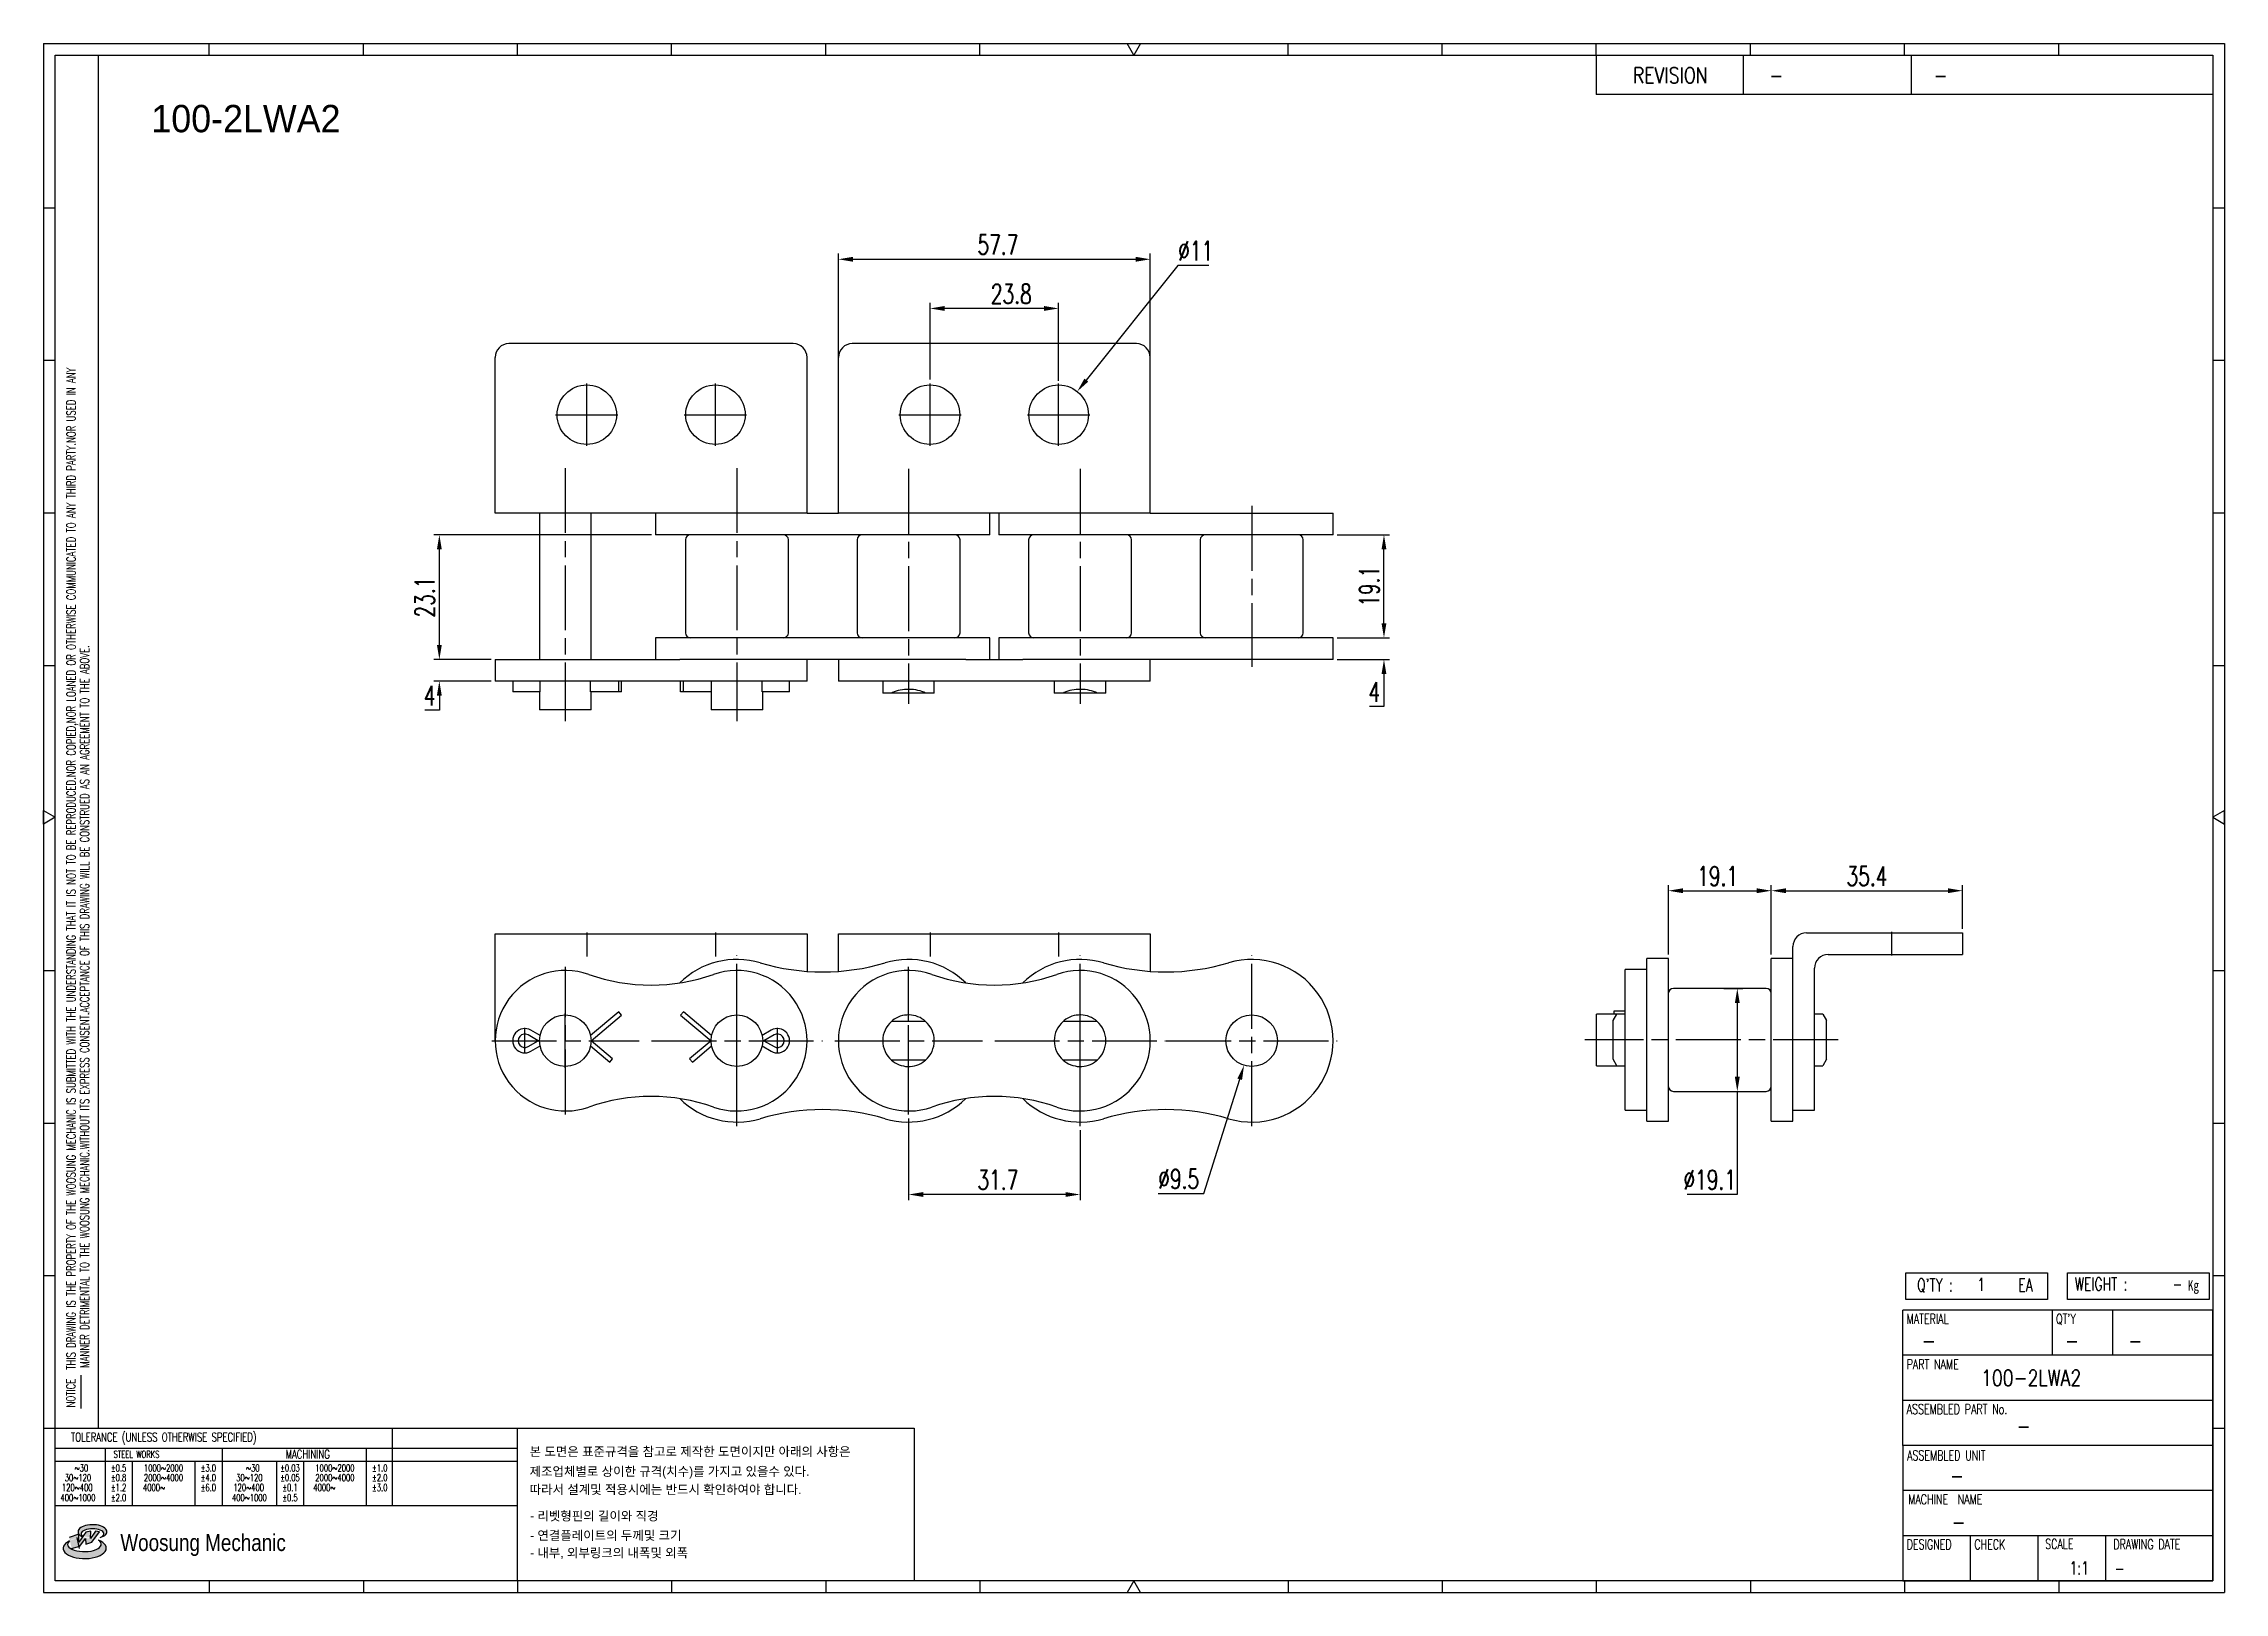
# Model space of a CAD drawing. Header units: millimetres. Extents: x 1614 to 2017, y 59 to 345.
import ezdxf
from ezdxf.enums import TextEntityAlignment as Align

# ---------------------------------------------------------------- set-up
doc = ezdxf.new("R2010")
doc.units = ezdxf.units.MM
doc.linetypes.add('AM_ISO08W050', pattern=[18, 12, -1.5, 3, -1.5])
doc.layers.get('Defpoints').update_dxf_attribs({"color": 80})
doc.layers.add('CL1', color=140, linetype='AM_ISO08W050', lineweight=25)
for name, color, linetype in [('S-DIM', 7, 'Continuous'), ('TITLE', 7, 'Continuous'), ('도면레이아웃', 7, 'Continuous')]:
    doc.layers.add(name, color=color, linetype=linetype)
doc.styles.add('HAN', font='ROMANS.shx', dxfattribs={"width": 0.7, "bigfont": 'whgtxt.shx'})
doc.styles.add('HKD_ST2', font='romans.shx', dxfattribs={"width": 0.7, "height": 4, "bigfont": '@extfont2.shx'})
doc.styles.add('HSG', font='SIMPLEX.shx', dxfattribs={"width": 0.7, "bigfont": 'HSG.shx'})
doc.styles.add('MtXpl_', font='Gulim.ttf')
doc.styles.add('SLDTEXTSTYLE4', font='arial.ttf', dxfattribs={"width": 0.8})
doc.dimstyles.new('AP1.5', dxfattribs={"dimscale": 1.5, "dimtxt": 2.4, "dimasz": 1.8, "dimexe": 0.7, "dimexo": 0.5, "dimgap": 0.6, "dimtad": 1, "dimtoh": 1, "dimdec": 1, "dimrnd": 0.01, "dimzin": 9, "dimdsep": 46, "dimtxsty": 'HSG', "dimcen": 0, "dimclrd": 251, "dimclre": 251, "dimclrt": 60, "dimazin": 2, "dimtp": 1, "dimtm": 1, "dimtfac": 0.5, "dimtdec": 1, "dimtofl": 0, "dimtmove": 0, "dimatfit": 3, "dimfxl": 0, "dimtvp": 1, "dimtolj": 2, "dimlwd": -1, "dimlwe": -1, "dimarcsym": 0})

# ---------------------------------------------------------------- blocks, each defined once
blk = doc.blocks.new('MAST')
at = {"layer": '도면레이아웃'}
h = blk.add_hatch(color=10, dxfattribs=at)
h.paths.add_polyline_path([(1.544, 35.177), (1.554, 34.966), (1.779, 35.034), (2.054, 35.422), (1.908, 35.446), (1.728, 35.167), (1.741, 35.439), (1.547, 35.405), (1.292, 35.041), (1.295, 35.33), (0.943, 35.208), (1.03, 34.8), (1.336, 34.885)])
edge = h.paths.add_edge_path()
edge.add_ellipse((1.795, 35.421), major_axis=(-0.53, 0), ratio=0.487785, start_angle=122.36065, end_angle=403.39574)
edge.add_line((1.411, 35.244), (1.419, 35.261))
edge.add_ellipse((1.798, 35.344), major_axis=(-0.423, 0), ratio=0.444396, start_angle=131.58977, end_angle=386.19408, ccw=False)
edge = h.paths.add_edge_path()
edge.add_ellipse((1.512, 34.815), major_axis=(-0.793, 0), ratio=0.480113, start_angle=314.67633, end_angle=590.85213)
edge.add_ellipse((1.501, 34.958), major_axis=(-0.62, 0), ratio=0.43311, start_angle=331.7024, end_angle=574.42495, ccw=False)
at = {"color": 140}
for p, q in [((0, 90.118), (80.15, 90.118)), ((0, 90.118), (0, 33.191)), ((80.15, 90.118), (80.15, 33.191)), ((57.068, 89.693), (57.068, 88.246)), ((62.47, 89.693), (62.47, 88.246)), ((68.635, 89.693), (68.635, 88.246)), ((79.725, 88.246), (57.068, 88.246)), ((68.449, 43.961), (68.449, 44.936)), ((68.449, 44.936), (73.654, 44.936)), ((73.654, 44.936), (73.654, 43.961)), ((74.39, 43.961), (74.39, 44.936)), ((74.39, 44.936), (79.595, 44.936)), ((79.595, 44.936), (79.595, 43.961)), ((68.336, 38.59), (68.336, 43.563)), ((79.725, 43.563), (68.336, 43.563)), ((73.654, 43.961), (68.449, 43.961)), ((73.827, 43.563), (73.827, 41.905)), ((79.595, 43.961), (74.39, 43.961)), ((76.037, 43.563), (76.037, 41.905)), ((79.725, 38.59), (79.725, 43.563)), ((79.725, 41.905), (68.336, 41.905)), ((79.725, 40.248), (68.336, 40.248)), ((68.336, 38.59), (68.336, 33.616)), ((79.725, 38.59), (68.336, 38.59)), ((79.725, 33.616), (79.725, 38.59)), ((79.725, 36.932), (68.336, 36.932)), ((79.725, 35.274), (68.336, 35.274)), ((70.822, 33.616), (70.822, 35.274)), ((73.309, 33.616), (73.309, 35.274)), ((75.796, 33.616), (75.796, 35.274)), ((0, 33.191), (80.15, 33.191)), ((68.336, 33.616), (79.725, 33.616))]:
    blk.add_line(p, q, dxfattribs=at)
for p, q in [((6.089, 89.693), (6.089, 90.118)), ((11.753, 89.693), (11.753, 90.118)), ((17.418, 89.693), (17.418, 90.118)), ((23.082, 89.693), (23.082, 90.118)), ((28.746, 89.693), (28.746, 90.118)), ((34.411, 89.693), (34.411, 90.118)), ((45.739, 89.693), (45.739, 90.118)), ((51.404, 89.693), (51.404, 90.118)), ((57.068, 89.693), (57.068, 90.118)), ((62.732, 89.693), (62.732, 90.118)), ((68.397, 89.693), (68.397, 90.118)), ((74.061, 89.693), (74.061, 90.118)), ((0, 84.085), (0.425, 84.085)), ((79.725, 84.085), (80.15, 84.085)), ((0, 78.478), (0.425, 78.478)), ((79.725, 78.478), (80.15, 78.478)), ((0, 72.87), (0.425, 72.87)), ((79.725, 72.87), (80.15, 72.87)), ((0, 67.262), (0.425, 67.262)), ((79.725, 67.262), (80.15, 67.262)), ((0, 56.047), (0.425, 56.047)), ((79.725, 56.047), (80.15, 56.047)), ((0, 50.439), (0.425, 50.439)), ((79.725, 50.439), (80.15, 50.439)), ((0, 44.832), (0.425, 44.832)), ((79.725, 44.832), (80.15, 44.832)), ((1.377, 39.947), (1.377, 41.174)), ((0, 39.224), (0.425, 39.224)), ((79.725, 39.224), (80.15, 39.224)), ((6.089, 33.616), (6.089, 33.191)), ((11.753, 33.616), (11.753, 33.191)), ((17.418, 33.616), (17.418, 33.191)), ((23.082, 33.616), (23.082, 33.191)), ((28.746, 33.616), (28.746, 33.191)), ((34.411, 33.616), (34.411, 33.191)), ((45.739, 33.616), (45.739, 33.191)), ((51.404, 33.616), (51.404, 33.191)), ((57.068, 33.616), (57.068, 33.191)), ((62.732, 33.616), (62.732, 33.191)), ((68.397, 33.616), (68.397, 33.191)), ((74.061, 33.616), (74.061, 33.191))]:
    blk.add_line(p, q)
at = {"color": 2}
for p, q in [((2.017, 39.224), (2.017, 89.693)), ((0.425, 39.224), (17.418, 39.224)), ((0.425, 38.487), (17.418, 38.487)), ((2.257, 38.487), (2.257, 36.382)), ((6.557, 38.5), (6.557, 36.382)), ((11.857, 38.487), (11.857, 36.382)), ((12.816, 39.224), (12.816, 36.382)), ((17.418, 33.616), (17.418, 39.224)), ((0.425, 38.012), (17.418, 38.012)), ((3.257, 38.012), (3.257, 36.382)), ((5.557, 38.012), (5.557, 36.382)), ((8.557, 38.012), (8.557, 36.382)), ((9.557, 38.026), (9.557, 36.382)), ((0.425, 36.382), (17.418, 36.382))]:
    blk.add_line(p, q, dxfattribs=at)
for points in [[(40.075, 89.693), (39.83, 90.118), (40.32, 90.118)], [(0.425, 61.679), (0, 61.433), (0, 61.924)], [(79.725, 61.679), (80.15, 61.433), (80.15, 61.924)], [(40.075, 33.616), (39.83, 33.191), (40.32, 33.191)]]:
    blk.add_lwpolyline(points, close=True)
at = {"color": 140}
blk.add_lwpolyline([(0.425, 89.693), (79.725, 89.693), (79.725, 33.616), (0.425, 33.616)], close=True, dxfattribs=at)
at = {"layer": '도면레이아웃'}
for p, q in [((1.295, 35.33), (0.943, 35.208)), ((1.547, 35.405), (1.292, 35.041)), ((1.292, 35.041), (1.295, 35.33)), ((1.741, 35.439), (1.547, 35.405)), ((1.908, 35.446), (1.728, 35.167)), ((1.728, 35.167), (1.741, 35.439)), ((1.779, 35.034), (2.054, 35.422)), ((2.054, 35.422), (1.908, 35.446)), ((1.03, 34.8), (1.336, 34.885)), ((1.224, 35.208), (1.311, 34.8)), ((1.224, 35.208), (1.224, 35.208)), ((1.336, 34.885), (1.544, 35.177)), ((1.419, 35.261), (1.411, 35.244)), ((1.544, 35.177), (1.554, 34.966)), ((1.554, 34.966), (1.779, 35.034))]:
    blk.add_line(p, q, dxfattribs=at)
for centre, major_axis, ratio, start_param, end_param in [((1.795, 35.421), (-0.53, 0), 0.487785, 2.135596, 7.040584), ((1.798, 35.344), (-0.423, 0), 0.444396, 2.296675, 6.740358), ((1.512, 34.815), (-0.793, 0), 0.480113, 5.492138, 10.312315), ((1.501, 34.958), (-0.62, 0), 0.43311, 5.789299, 10.025607)]:
    blk.add_ellipse(centre, major_axis=major_axis, ratio=ratio, start_param=start_param, end_param=end_param, dxfattribs=at)
for s, height, style, width, p in [('REVISION', 0.5806, 'HAN', 0.8, (58.415, 88.664)), ('-', 0.581, 'HAN', 0.8, (63.426, 88.664)), ('-', 0.581, 'HAN', 0.8, (69.468, 88.664)), ("Q'TY : ", 0.4746, 'HKD_ST2', 0.7, (68.857, 44.253)), ('1', 0.475, 'HKD_ST2', 0.7, (71.071, 44.275)), ('EA', 0.4746, 'HKD_ST2', 0.7, (72.578, 44.253)), ('WEIGHT : ', 0.4746, 'HKD_ST2', 0.7, (74.65, 44.286)), ('-', 0.581, 'HAN', 0.8, (69.029, 42.157)), ('-', 0.581, 'HAN', 0.8, (74.289, 42.157)), ('-', 0.581, 'HAN', 0.8, (76.623, 42.157)), ('-', 0.581, 'HAN', 0.8, (72.515, 39.013)), ('-', 0.581, 'HAN', 0.8, (70.067, 37.189)), ('-', 0.581, 'HAN', 0.8, (70.126, 35.48)), ('1:1', 0.4746, 'HKD_ST2', 0.7, (74.458, 33.848)), ('-', 0.475, 'HKD_ST2', 0.7, (76.112, 33.837))]:
    blk.add_text(s, height=height, dxfattribs=dict(style=style, width=width)).set_placement(p)
at = {"color": 6, "style": 'HKD_ST2', "width": 0.7}
for s, p in [(' THIS DRAWING IS THE PROPERTY OF THE WOOSUNG MECHANIC IS SUBMITTED WITH THE UNDERSTANDING THAT IT IS NOT TO BE REPRODUCED.NOR COPIED,NOR LOANED OR OTHERWISE COMMUNICATED TO ANY THIRD PARTY.NOR USED IN ANY', (1.173, 41.217)), ('MANNER DETRIMENTAL TO THE WOOSUNG MECHANIC.WITHOUT ITS EXPRESS CONSENT.ACCEPTANCE OF THIS DRAWING WILL BE CONSTRUED AS AN AGREEMENT TO THE ABOVE.', (1.672, 41.447))]:
    blk.add_text(s, height=0.326266, rotation=90, dxfattribs=at).set_placement(p)
at = {"style": 'HKD_ST2', "width": 0.7}
blk.add_text('-', height=0.475, dxfattribs=at).set_placement((78.613, 44.286), align=Align.RIGHT)
at = {"color": 254, "style": 'HKD_ST2', "width": 0.7}
for s, height, p in [('MATERIAL', 0.3651, (68.474, 43.425)), ("QT'Y", 0.3651, (73.965, 43.425)), ('PART NAME', 0.3651, (68.474, 41.756)), ('ASSEMBLED PART No.', 0.36511, (68.474, 40.109)), ('ASSEMBLED UNIT', 0.36511, (68.49, 38.408)), ('MACHINE  NAME', 0.36511, (68.532, 36.794)), ('DESIGNED', 0.3651, (68.474, 35.136)), ('CHECK', 0.3651, (70.961, 35.136)), ('SCALE', 0.3651, (73.566, 35.153)), ('DRAWING DATE', 0.36511, (76.071, 35.141))]:
    blk.add_text(s, height=height, dxfattribs=at).set_placement(p, align=Align.TOP_LEFT)
at = {"style": 'HKD_ST2', "width": 0.7}
blk.add_text('NOTICE', height=0.3263, rotation=90, dxfattribs=at).set_placement((1.163, 39.988))
blk.add_text('TOLERANCE (UNLESS OTHERWISE SPECIFIED)', height=0.32627, dxfattribs=at).set_placement((4.417, 38.896), align=Align.MIDDLE_CENTER)
at = {"color": 4, "style": 'HKD_ST2', "width": 0.7}
for s, height, p in [('%%12630', 0.261, (1.389, 37.762)), ('1000%%1262000', 0.26101, (4.407, 37.762)), ('%%12630', 0.261, (7.689, 37.762)), ('1000%%1262000', 0.26101, (10.707, 37.762)), ('120%%126400', 0.26101, (1.237, 37.045)), ('30%%126120', 0.261, (1.263, 37.411)), ('4000%%126', 0.261, (4.061, 37.045)), ('2000%%1264000', 0.26101, (4.407, 37.411)), ('120%%126400', 0.26101, (7.537, 37.045)), ('30%%126120', 0.261, (7.563, 37.411)), ('4000%%126', 0.261, (10.321, 37.045)), ('2000%%1264000', 0.26101, (10.707, 37.411)), ('400%%1261000', 0.26101, (1.263, 36.67)), ('400%%1261000', 0.26101, (7.563, 36.67))]:
    blk.add_text(s, height=height, dxfattribs=at).set_placement(p, align=Align.MIDDLE_CENTER)
for s, height, p in [('%%P0.5', 0.261, (2.757, 37.762)), ('STEEL WORKS', 0.26101, (3.416, 38.268)), ('%%P3.0', 0.261, (6.057, 37.762)), ('%%P0.03', 0.261, (9.057, 37.762)), ('MACHINING', 0.3263, (9.707, 38.27)), ('%%P1.0', 0.261, (12.357, 37.762)), ('%%P0.8', 0.261, (2.757, 37.411)), ('%%P1.2', 0.261, (2.757, 37.045)), ('%%P4.0', 0.261, (6.057, 37.411)), ('%%P6.0', 0.261, (6.057, 37.045)), ('%%P0.05', 0.261, (9.057, 37.411)), ('%%P0.1', 0.261, (9.057, 37.045)), ('%%P2.0', 0.261, (12.357, 37.411)), ('%%P3.0', 0.261, (12.357, 37.045)), ('%%P2.0', 0.261, (2.757, 36.67)), ('%%P0.5', 0.261, (9.057, 36.67))]:
    blk.add_text(s, height=height, dxfattribs=at).set_placement(p, align=Align.MIDDLE)
at = {"color": 1, "style": 'SLDTEXTSTYLE4', "width": 0.8}
blk.add_text('Woosung Mechanic', height=0.61957, dxfattribs=at).set_placement((2.822, 34.711))
at = {"layer": 'TITLE', "width": 0.8}
blk.add_text('Kg', height=0.3789, dxfattribs=at).set_placement((78.807, 44.286))
blk = doc.blocks.new('*D2')
at = {"layer": 'Defpoints', "color": 0, "transparency": 16777216}
for p in [(1852.36, 235.38), (1861.78, 235.38), (1852.36, 231.38)]:
    blk.add_point(p, dxfattribs=at)
at = {"layer": 'S-DIM', "color": 251, "linetype": 'ByBlock', "transparency": 16777216}
for p, q in [((1861.78, 238.08), (1861.78, 240.78)), ((1853.11, 235.38), (1862.83, 235.38)), ((1853.11, 231.38), (1862.83, 231.38)), ((1861.78, 228.68), (1861.78, 222.66)), ((1861.78, 222.66), (1859.08, 222.66))]:
    blk.add_line(p, q, dxfattribs=at)
at = {"layer": 'S-DIM', "color": 251, "transparency": 16777216}
for points in [[(1861.33, 238.08), (1862.23, 238.08), (1861.78, 235.38)], [(1861.33, 228.68), (1862.23, 228.68), (1861.78, 231.38)]]:
    blk.add_solid(points, dxfattribs=at)
at = {"layer": 'S-DIM', "color": 60, "transparency": 16777216, "insert": (1859.98, 225.36), "char_height": 3.6, "attachment_point": 5, "style": 'HSG'}
blk.add_mtext('\\A2;4', dxfattribs=at)
blk = doc.blocks.new('*D3')
at = {"layer": 'Defpoints', "color": 0, "transparency": 16777216}
for p in [(1852.36, 254.43), (1861.78, 254.43), (1852.36, 235.38)]:
    blk.add_point(p, dxfattribs=at)
at = {"layer": 'S-DIM', "color": 251, "linetype": 'ByBlock', "transparency": 16777216}
for p, q in [((1853.11, 254.43), (1862.83, 254.43)), ((1861.78, 238.08), (1861.78, 251.73)), ((1853.11, 235.38), (1862.83, 235.38))]:
    blk.add_line(p, q, dxfattribs=at)
at = {"layer": 'S-DIM', "color": 251, "transparency": 16777216}
for points in [[(1861.33, 251.73), (1862.23, 251.73), (1861.78, 254.43)], [(1861.33, 238.08), (1862.23, 238.08), (1861.78, 235.38)]]:
    blk.add_solid(points, dxfattribs=at)
at = {"layer": 'S-DIM', "color": 60, "transparency": 16777216, "insert": (1859.08, 244.91), "char_height": 3.6, "attachment_point": 5, "rotation": 90, "style": 'HSG'}
blk.add_mtext('\\A2;19.1', dxfattribs=at)
blk = doc.blocks.new('*D4')
at = {"layer": 'Defpoints', "color": 0, "transparency": 16777216}
for p in [(1777.79, 296.32), (1777.79, 282.43), (1801.59, 282.16)]:
    blk.add_point(p, dxfattribs=at)
at = {"layer": 'S-DIM', "color": 251, "linetype": 'ByBlock', "transparency": 16777216}
for p, q in [((1777.79, 283.18), (1777.79, 297.37)), ((1798.89, 296.32), (1780.49, 296.32)), ((1801.59, 282.91), (1801.59, 297.37))]:
    blk.add_line(p, q, dxfattribs=at)
at = {"layer": 'S-DIM', "color": 251, "transparency": 16777216}
for points in [[(1780.49, 296.77), (1780.49, 295.87), (1777.79, 296.32)], [(1798.89, 296.77), (1798.89, 295.87), (1801.59, 296.32)]]:
    blk.add_solid(points, dxfattribs=at)
at = {"layer": 'S-DIM', "color": 60, "transparency": 16777216, "insert": (1792.83, 299.02), "char_height": 3.6, "attachment_point": 5, "style": 'HSG'}
blk.add_mtext('\\A2;23.8', dxfattribs=at)
blk = doc.blocks.new('*D5')
at = {"layer": 'Defpoints', "color": 0, "transparency": 16777216}
for p in [(1818.54, 305.42), (1760.84, 285.37), (1818.54, 285.37)]:
    blk.add_point(p, dxfattribs=at)
at = {"layer": 'S-DIM', "color": 251, "linetype": 'ByBlock', "transparency": 16777216}
for p, q in [((1760.84, 286.12), (1760.84, 306.47)), ((1763.54, 305.42), (1815.84, 305.42)), ((1818.54, 286.12), (1818.54, 306.47))]:
    blk.add_line(p, q, dxfattribs=at)
at = {"layer": 'S-DIM', "color": 251, "transparency": 16777216}
for points in [[(1763.54, 305.87), (1763.54, 304.97), (1760.84, 305.42)], [(1815.84, 305.87), (1815.84, 304.97), (1818.54, 305.42)]]:
    blk.add_solid(points, dxfattribs=at)
at = {"layer": 'S-DIM', "color": 60, "transparency": 16777216, "insert": (1790.35, 308.12), "char_height": 3.6, "attachment_point": 5, "style": 'HSG'}
blk.add_mtext('\\A2;57.7', dxfattribs=at)
blk = doc.blocks.new('*D6')
at = {"layer": 'Defpoints', "color": 0, "transparency": 16777216}
for p in [(1805.02, 280.95), (1798.16, 272.36)]:
    blk.add_point(p, dxfattribs=at)
at = {"layer": 'S-DIM', "color": 251, "linetype": 'ByBlock', "transparency": 16777216}
for p, q in [((1823.65, 304.28), (1806.71, 283.06)), ((1829.35, 304.28), (1823.65, 304.28))]:
    blk.add_line(p, q, dxfattribs=at)
at = {"layer": 'S-DIM', "color": 251, "transparency": 16777216}
blk.add_solid([(1806.35, 283.34), (1807.06, 282.78), (1805.02, 280.95)], dxfattribs=at)
at = {"layer": 'S-DIM', "color": 60, "transparency": 16777216, "insert": (1826.95, 306.98), "char_height": 3.6, "attachment_point": 5, "style": 'HSG'}
blk.add_mtext('\\A2;∅11', dxfattribs=at)
blk = doc.blocks.new('*D7')
at = {"layer": 'Defpoints', "color": 0, "transparency": 16777216}
for p in [(1687.01, 231.38), (1697.34, 231.38), (1697.34, 227.38)]:
    blk.add_point(p, dxfattribs=at)
at = {"layer": 'S-DIM', "color": 251, "linetype": 'ByBlock', "transparency": 16777216}
for p, q in [((1687.01, 234.08), (1687.01, 236.78)), ((1696.59, 231.38), (1685.96, 231.38)), ((1696.59, 227.38), (1685.96, 227.38)), ((1687.01, 221.98), (1684.31, 221.98)), ((1687.01, 224.68), (1687.01, 221.98))]:
    blk.add_line(p, q, dxfattribs=at)
at = {"layer": 'S-DIM', "color": 251, "transparency": 16777216}
for points in [[(1686.56, 234.08), (1687.46, 234.08), (1687.01, 231.38)], [(1686.56, 224.68), (1687.46, 224.68), (1687.01, 227.38)]]:
    blk.add_solid(points, dxfattribs=at)
at = {"layer": 'S-DIM', "color": 60, "transparency": 16777216, "insert": (1685.21, 224.68), "char_height": 3.6, "attachment_point": 5, "style": 'HSG'}
blk.add_mtext('\\A2;4', dxfattribs=at)
blk = doc.blocks.new('*D8')
at = {"layer": 'Defpoints', "color": 0, "transparency": 16777216}
for p in [(1687.01, 254.43), (1727.01, 254.43), (1697.34, 231.38)]:
    blk.add_point(p, dxfattribs=at)
at = {"layer": 'S-DIM', "color": 251, "linetype": 'ByBlock', "transparency": 16777216}
for p, q in [((1726.26, 254.43), (1685.96, 254.43)), ((1687.01, 234.08), (1687.01, 251.73)), ((1696.59, 231.38), (1685.96, 231.38))]:
    blk.add_line(p, q, dxfattribs=at)
at = {"layer": 'S-DIM', "color": 251, "transparency": 16777216}
for points in [[(1686.56, 251.73), (1687.46, 251.73), (1687.01, 254.43)], [(1686.56, 234.08), (1687.46, 234.08), (1687.01, 231.38)]]:
    blk.add_solid(points, dxfattribs=at)
at = {"layer": 'S-DIM', "color": 60, "transparency": 16777216, "insert": (1684.31, 242.91), "char_height": 3.6, "attachment_point": 5, "rotation": 90, "style": 'HSG'}
blk.add_mtext('\\A2;23.1', dxfattribs=at)
blk = doc.blocks.new('*D9')
at = {"layer": 'Defpoints', "color": 0, "transparency": 16777216}
for p in [(1773.84, 147.18), (1805.56, 145.03), (1773.84, 132.38)]:
    blk.add_point(p, dxfattribs=at)
at = {"layer": 'S-DIM', "color": 251, "linetype": 'ByBlock', "transparency": 16777216}
for p, q in [((1773.84, 146.43), (1773.84, 131.33)), ((1805.56, 144.28), (1805.56, 131.33)), ((1802.86, 132.38), (1776.54, 132.38))]:
    blk.add_line(p, q, dxfattribs=at)
at = {"layer": 'S-DIM', "color": 251, "transparency": 16777216}
for points in [[(1776.54, 132.83), (1776.54, 131.93), (1773.84, 132.38)], [(1802.86, 132.83), (1802.86, 131.93), (1805.56, 132.38)]]:
    blk.add_solid(points, dxfattribs=at)
at = {"layer": 'S-DIM', "color": 60, "transparency": 16777216, "insert": (1790.34, 135.08), "char_height": 3.6, "attachment_point": 5, "style": 'HSG'}
blk.add_mtext('\\A2;31.7', dxfattribs=at)
blk = doc.blocks.new('*D10')
at = {"layer": 'Defpoints', "color": 0, "transparency": 16777216}
for p in [(1838.74, 165.38), (1835.89, 156.28)]:
    blk.add_point(p, dxfattribs=at)
at = {"layer": 'S-DIM', "color": 251, "linetype": 'ByBlock', "transparency": 16777216}
for p, q in [((1828.48, 132.56), (1835.09, 153.7)), ((1820.02, 132.56), (1828.48, 132.56))]:
    blk.add_line(p, q, dxfattribs=at)
at = {"layer": 'S-DIM', "color": 251, "transparency": 16777216}
blk.add_solid([(1834.66, 153.84), (1835.52, 153.57), (1835.89, 156.28)], dxfattribs=at)
at = {"layer": 'S-DIM', "color": 60, "transparency": 16777216, "insert": (1823.8, 135.26), "char_height": 3.6, "attachment_point": 5, "style": 'HSG'}
blk.add_mtext('\\A2;∅9.5', dxfattribs=at)
blk = doc.blocks.new('*D11')
at = {"layer": 'Defpoints', "color": 0, "transparency": 16777216}
for p in [(1923.92, 170.51), (1923.92, 151.46), (1927.15, 151.46)]:
    blk.add_point(p, dxfattribs=at)
at = {"layer": 'S-DIM', "color": 251, "linetype": 'ByBlock', "transparency": 16777216}
for p, q in [((1924.67, 170.51), (1928.2, 170.51)), ((1927.15, 167.81), (1927.15, 154.16)), ((1924.67, 151.46), (1928.2, 151.46)), ((1927.15, 151.46), (1927.15, 132.41)), ((1927.15, 132.41), (1917.85, 132.41))]:
    blk.add_line(p, q, dxfattribs=at)
at = {"layer": 'S-DIM', "color": 251, "transparency": 16777216}
for points in [[(1926.7, 167.81), (1927.6, 167.81), (1927.15, 170.51)], [(1926.7, 154.16), (1927.6, 154.16), (1927.15, 151.46)]]:
    blk.add_solid(points, dxfattribs=at)
at = {"layer": 'S-DIM', "color": 60, "transparency": 16777216, "insert": (1922.05, 135.11), "char_height": 3.6, "attachment_point": 5, "style": 'HSG'}
blk.add_mtext('\\A2;%%c19.1', dxfattribs=at)
blk = doc.blocks.new('*D12')
at = {"layer": 'Defpoints', "color": 0, "transparency": 16777216}
for p in [(1933.44, 188.59), (1914.39, 176.03), (1933.44, 176.03)]:
    blk.add_point(p, dxfattribs=at)
at = {"layer": 'S-DIM', "color": 251, "linetype": 'ByBlock', "transparency": 16777216}
for p, q in [((1914.39, 176.78), (1914.39, 189.64)), ((1933.44, 176.78), (1933.44, 189.64)), ((1917.09, 188.59), (1930.74, 188.59))]:
    blk.add_line(p, q, dxfattribs=at)
at = {"layer": 'S-DIM', "color": 251, "transparency": 16777216}
for points in [[(1917.09, 189.04), (1917.09, 188.14), (1914.39, 188.59)], [(1930.74, 189.04), (1930.74, 188.14), (1933.44, 188.59)]]:
    blk.add_solid(points, dxfattribs=at)
at = {"layer": 'S-DIM', "color": 60, "transparency": 16777216, "insert": (1923.51, 191.29), "char_height": 3.6, "attachment_point": 5, "style": 'HSG'}
blk.add_mtext('\\A2;19.1', dxfattribs=at)
blk = doc.blocks.new('*D13')
at = {"layer": 'Defpoints', "color": 0, "transparency": 16777216}
for p in [(1968.82, 188.59), (1968.82, 180.78), (1933.44, 176.03)]:
    blk.add_point(p, dxfattribs=at)
at = {"layer": 'S-DIM', "color": 251, "linetype": 'ByBlock', "transparency": 16777216}
for p, q in [((1933.44, 176.78), (1933.44, 189.64)), ((1968.82, 181.53), (1968.82, 189.64)), ((1936.14, 188.59), (1966.12, 188.59))]:
    blk.add_line(p, q, dxfattribs=at)
at = {"layer": 'S-DIM', "color": 251, "transparency": 16777216}
for points in [[(1936.14, 189.04), (1936.14, 188.14), (1933.44, 188.59)], [(1966.12, 189.04), (1966.12, 188.14), (1968.82, 188.59)]]:
    blk.add_solid(points, dxfattribs=at)
at = {"layer": 'S-DIM', "color": 60, "transparency": 16777216, "insert": (1951.13, 191.29), "char_height": 3.6, "attachment_point": 5, "style": 'HSG'}
blk.add_mtext('\\A2;35.4', dxfattribs=at)

msp = doc.modelspace()

# ---------------------------------------------------------------- linework, layer by layer
for p, q in [((1697.34, 258.43), (1697.34, 287.27)), ((1752.5, 289.81), (1699.88, 289.81)), ((1755.04, 258.43), (1755.04, 287.27)), ((1760.84, 258.43), (1760.84, 287.27)), ((1816, 289.81), (1763.38, 289.81)), ((1818.54, 258.43), (1818.54, 287.27)), ((1755.04, 258.43), (1697.34, 258.43)), ((1705.54, 258.43), (1705.54, 231.38)), ((1715.08, 231.38), (1715.08, 258.43)), ((1727.01, 258.43), (1727.01, 254.43)), ((1755.04, 258.43), (1760.84, 258.43)), ((1818.54, 258.43), (1760.84, 258.43)), ((1788.86, 254.43), (1788.86, 258.43)), ((1790.51, 258.43), (1790.51, 254.43)), ((1818.54, 258.43), (1852.36, 258.43)), ((1852.36, 254.43), (1852.36, 258.43)), ((1788.86, 254.43), (1727.01, 254.43)), ((1852.36, 254.43), (1790.51, 254.43)), ((1732.54, 253.48), (1732.54, 236.33)), ((1751.59, 236.33), (1751.59, 253.48)), ((1764.29, 253.48), (1764.29, 236.33)), ((1783.34, 236.33), (1783.34, 253.48)), ((1796.04, 253.48), (1796.04, 236.33)), ((1815.09, 236.33), (1815.09, 253.48)), ((1827.79, 253.48), (1827.79, 236.33)), ((1846.84, 236.33), (1846.84, 253.48)), ((1727.01, 235.38), (1727.01, 231.38)), ((1788.86, 235.38), (1727.01, 235.38)), ((1788.86, 231.38), (1788.86, 235.38)), ((1790.51, 235.38), (1790.51, 231.38)), ((1852.36, 235.38), (1790.51, 235.38)), ((1852.36, 231.38), (1852.36, 235.38)), ((1697.34, 231.38), (1731.48, 231.38)), ((1697.34, 231.38), (1697.34, 227.38)), ((1784.39, 231.38), (1731.48, 231.38)), ((1755.04, 227.38), (1755.04, 231.38)), ((1760.84, 231.38), (1760.84, 227.38)), ((1784.39, 231.38), (1794.98, 231.38)), ((1852.36, 231.38), (1794.98, 231.38)), ((1818.54, 227.38), (1818.54, 231.38)), ((1755.04, 227.38), (1697.34, 227.38)), ((1700.58, 227.38), (1700.58, 225.38)), ((1705.64, 225.38), (1705.64, 227.38)), ((1714.98, 225.38), (1714.98, 227.38)), ((1720.22, 225.38), (1720.22, 227.38)), ((1720.74, 225.38), (1720.74, 227.38)), ((1731.64, 225.38), (1731.64, 227.38)), ((1732.16, 225.38), (1732.16, 227.38)), ((1737.39, 225.38), (1737.39, 227.38)), ((1746.73, 225.38), (1746.73, 227.38)), ((1751.8, 225.38), (1751.8, 227.38)), ((1818.54, 227.38), (1760.84, 227.38)), ((1769.04, 227.38), (1769.04, 225.16)), ((1778.58, 225.16), (1778.58, 227.38)), ((1800.79, 227.38), (1800.79, 225.16)), ((1810.33, 225.16), (1810.33, 227.38)), ((1705.64, 225.38), (1700.58, 225.38)), ((1705.54, 225.38), (1705.54, 222.06)), ((1715.08, 222.06), (1705.54, 222.06)), ((1720.74, 225.38), (1714.98, 225.38)), ((1715.08, 222.06), (1715.08, 225.38)), ((1737.39, 225.38), (1731.64, 225.38)), ((1737.29, 225.38), (1737.29, 222.06)), ((1746.83, 222.06), (1737.29, 222.06)), ((1751.8, 225.38), (1746.73, 225.38)), ((1746.83, 222.06), (1746.83, 225.38)), ((1778.58, 225.16), (1769.04, 225.16)), ((1810.33, 225.16), (1800.79, 225.16)), ((1697.34, 160.83), (1697.34, 180.63)), ((1697.34, 180.63), (1755.04, 180.63)), ((1755.04, 180.63), (1755.04, 173.67)), ((1760.84, 173.67), (1760.84, 180.63)), ((1760.84, 180.63), (1818.54, 180.63)), ((1818.54, 180.63), (1818.54, 173.67)), ((1937.44, 176.03), (1937.44, 178.24)), ((1939.98, 180.78), (1968.82, 180.78)), ((1968.82, 180.78), (1968.82, 176.78)), ((1910.39, 173.98), (1906.39, 173.98)), ((1906.39, 147.98), (1906.39, 173.98)), ((1914.39, 176.03), (1910.39, 176.03)), ((1910.39, 145.93), (1910.39, 176.03)), ((1914.39, 145.93), (1914.39, 176.03)), ((1937.44, 176.03), (1933.44, 176.03)), ((1933.44, 145.93), (1933.44, 176.03)), ((1937.44, 145.93), (1937.44, 176.03)), ((1941.44, 147.98), (1941.44, 174.24)), ((1943.98, 176.78), (1968.82, 176.78)), ((1932.49, 170.51), (1915.34, 170.51)), ((1720.22, 166.19), (1714.98, 161.8)), ((1715.08, 160.83), (1720.74, 165.57)), ((1720.74, 165.57), (1720.22, 166.19)), ((1732.16, 166.19), (1731.64, 165.57)), ((1731.64, 165.57), (1737.29, 160.83)), ((1737.39, 161.8), (1732.16, 166.19)), ((1901.07, 156.21), (1901.07, 165.75)), ((1904.86, 165.75), (1901.07, 165.75)), ((1904.17, 164.56), (1904.86, 165.75)), ((1904.39, 166.34), (1906.39, 166.34)), ((1904.39, 165.75), (1904.39, 166.34)), ((1906.39, 165.75), (1904.86, 165.75)), ((1942.98, 165.75), (1941.44, 165.75)), ((1942.98, 165.75), (1943.67, 164.56)), ((1705.32, 160.83), (1703.45, 161.91)), ((1705.64, 161.8), (1703.95, 162.78)), ((1748.43, 162.78), (1746.73, 161.8)), ((1748.93, 161.91), (1747.06, 160.83)), ((1776.97, 164.41), (1770.66, 164.41)), ((1808.72, 164.41), (1802.41, 164.41)), ((1904.17, 157.4), (1904.17, 164.56)), ((1943.67, 157.4), (1943.67, 164.56)), ((1703.45, 159.75), (1705.32, 160.83)), ((1703.95, 158.88), (1705.64, 159.86)), ((1714.98, 159.86), (1718.55, 156.87)), ((1719.07, 157.49), (1715.08, 160.83)), ((1718.55, 156.87), (1719.07, 157.49)), ((1737.29, 160.83), (1733.31, 157.49)), ((1733.31, 157.49), (1733.83, 156.87)), ((1733.83, 156.87), (1737.39, 159.86)), ((1746.73, 159.86), (1748.43, 158.88)), ((1747.06, 160.83), (1748.93, 159.75)), ((1904.86, 156.21), (1904.17, 157.4)), ((1943.67, 157.4), (1942.98, 156.21)), ((1776.97, 157.25), (1770.66, 157.25)), ((1808.72, 157.25), (1802.41, 157.25)), ((1901.07, 156.21), (1904.86, 156.21)), ((1904.86, 156.21), (1906.39, 156.21)), ((1941.44, 156.21), (1942.98, 156.21)), ((1915.34, 151.46), (1932.49, 151.46)), ((1906.39, 147.98), (1910.39, 147.98)), ((1910.39, 145.93), (1914.39, 145.93)), ((1933.44, 145.93), (1937.44, 145.93)), ((1937.44, 147.98), (1941.44, 147.98))]:
    msp.add_line(p, q)
for points in [[(1776.97, 225.16), (1776.65, 225.31), (1776.3, 225.44), (1775.94, 225.56), (1775.56, 225.65), (1775.16, 225.73), (1774.76, 225.79), (1774.35, 225.83), (1773.93, 225.84), (1773.52, 225.84), (1773.1, 225.81), (1772.69, 225.77), (1772.29, 225.7), (1771.91, 225.61), (1771.53, 225.51), (1771.18, 225.38), (1770.84, 225.24), (1770.66, 225.16)], [(1808.72, 225.16), (1808.4, 225.31), (1808.05, 225.44), (1807.69, 225.56), (1807.31, 225.65), (1806.91, 225.73), (1806.51, 225.79), (1806.1, 225.83), (1805.68, 225.84), (1805.27, 225.84), (1804.85, 225.81), (1804.44, 225.77), (1804.04, 225.7), (1803.66, 225.61), (1803.28, 225.51), (1802.93, 225.38), (1802.59, 225.24), (1802.41, 225.16)], [(1776.97, 164.41), (1776.65, 164.67), (1776.3, 164.9), (1775.94, 165.1), (1775.56, 165.27), (1775.16, 165.41), (1774.76, 165.51), (1774.35, 165.57), (1773.93, 165.6), (1773.52, 165.59), (1773.1, 165.55), (1772.69, 165.47), (1772.29, 165.35), (1771.91, 165.2), (1771.53, 165.02), (1771.18, 164.81), (1770.84, 164.56), (1770.66, 164.41)], [(1808.72, 164.41), (1808.4, 164.67), (1808.05, 164.9), (1807.69, 165.1), (1807.31, 165.27), (1806.91, 165.41), (1806.51, 165.51), (1806.1, 165.57), (1805.68, 165.6), (1805.27, 165.59), (1804.85, 165.55), (1804.44, 165.47), (1804.04, 165.35), (1803.66, 165.2), (1803.28, 165.02), (1802.93, 164.81), (1802.59, 164.56), (1802.41, 164.41)], [(1770.66, 157.25), (1770.98, 156.99), (1771.33, 156.76), (1771.69, 156.56), (1772.07, 156.39), (1772.47, 156.26), (1772.87, 156.16), (1773.28, 156.09), (1773.7, 156.06), (1774.11, 156.07), (1774.53, 156.12), (1774.94, 156.2), (1775.34, 156.31), (1775.72, 156.46), (1776.1, 156.64), (1776.45, 156.86), (1776.79, 157.1), (1776.97, 157.25)], [(1802.41, 157.25), (1802.73, 156.99), (1803.08, 156.76), (1803.44, 156.56), (1803.82, 156.39), (1804.22, 156.26), (1804.62, 156.16), (1805.03, 156.09), (1805.45, 156.06), (1805.86, 156.07), (1806.28, 156.12), (1806.69, 156.2), (1807.09, 156.31), (1807.47, 156.46), (1807.85, 156.64), (1808.2, 156.86), (1808.54, 157.1), (1808.72, 157.25)]]:
    msp.add_lwpolyline(points)
at = {"color": 140}
msp.add_lwpolyline([(1701.47, 89.13), (1774.87, 89.13), (1774.87, 60.9), (1701.47, 60.9)], close=True, dxfattribs=at)
for centre, radius in [((1714.29, 276.66), 5.5), ((1738.09, 276.66), 5.5), ((1777.79, 276.66), 5.5), ((1801.59, 276.66), 5.5), ((1710.31, 160.83), 4.77), ((1742.06, 160.83), 4.77), ((1837.31, 160.83), 4.77)]:
    msp.add_circle(centre, radius)
for centre, radius, start, end in [((1699.88, 287.27), 2.54, 90, 180), ((1752.5, 287.27), 2.54, 0, 90), ((1763.38, 287.27), 2.54, 90, 180), ((1816, 287.27), 2.54, 0, 90), ((1733.49, 253.48), 0.953, 90, 180), ((1750.64, 253.48), 0.952, 0, 90), ((1765.24, 253.48), 0.952, 90, 180), ((1782.39, 253.48), 0.953, 0, 90), ((1796.99, 253.48), 0.953, 90, 180), ((1814.14, 253.48), 0.953, 0, 90), ((1828.74, 253.48), 0.953, 90, 180), ((1845.89, 253.48), 0.952, 0, 90), ((1733.49, 236.33), 0.952, 180, 270), ((1750.64, 236.33), 0.952, 270, 0), ((1765.24, 236.33), 0.953, 180, 270), ((1782.39, 236.33), 0.953, 270, 0), ((1796.99, 236.33), 0.953, 180, 270), ((1814.14, 236.33), 0.953, 270, 0), ((1828.74, 236.33), 0.953, 180, 270), ((1845.89, 236.33), 0.953, 270, 0), ((1939.98, 178.24), 2.54, 90, 180), ((1710.34, 160.83), 13, 70.657, 289.343), ((1742.06, 160.83), 15.05, 73.3852, 134.6685), ((1742.04, 160.83), 13, 250.657, 109.343), ((1757.94, 214.03), 40.47, 253.3852, 286.6148), ((1773.84, 160.83), 13, 70.657, 289.343), ((1773.81, 160.83), 15.05, 45.3315, 106.6148), ((1805.56, 160.83), 15.05, 73.3852, 134.6685), ((1805.54, 160.83), 13, 250.657, 109.343), ((1821.44, 214.03), 40.47, 253.3852, 286.6148), ((1837.31, 160.83), 15.05, 253.3852, 106.6148), ((1943.98, 174.24), 2.54, 90, 180), ((1726.19, 205.98), 34.85, 250.657, 289.343), ((1789.69, 205.98), 34.85, 250.657, 289.343), ((1915.34, 169.55), 0.953, 90, 180), ((1932.49, 169.55), 0.952, 0, 90), ((1702.83, 160.83), 2.25, 60, 300), ((1702.83, 160.83), 1.25, 60, 300), ((1749.55, 160.83), 2.25, 240, 120), ((1749.55, 160.83), 1.25, 240, 120), ((1773.81, 160.83), 4.77, 131.4096, 228.5904), ((1773.81, 160.83), 4.77, 311.4096, 48.5904), ((1805.56, 160.83), 4.77, 131.4096, 228.5904), ((1805.56, 160.83), 4.77, 311.4096, 48.5904), ((1726.19, 115.68), 34.85, 70.657, 109.343), ((1742.06, 160.83), 15.05, 225.3315, 286.6148), ((1773.81, 160.83), 15.05, 253.3852, 314.6685), ((1789.69, 115.68), 34.85, 70.657, 109.343), ((1805.56, 160.83), 15.05, 225.3315, 286.6148), ((1915.34, 152.41), 0.953, 180, 270), ((1932.49, 152.41), 0.952, 270, 0), ((1757.94, 107.63), 40.47, 73.3852, 106.6148), ((1821.44, 107.63), 40.47, 73.3852, 106.6148)]:
    msp.add_arc(centre, radius, start, end)
at = {"layer": 'CL1'}
for p, q in [((1714.29, 270.88), (1714.29, 282.43)), ((1738.09, 270.88), (1738.09, 282.43)), ((1777.79, 270.88), (1777.79, 282.43)), ((1801.59, 270.88), (1801.59, 282.43)), ((1708.51, 276.66), (1720.06, 276.66)), ((1732.31, 276.66), (1743.86, 276.66)), ((1772.01, 276.66), (1783.56, 276.66)), ((1795.81, 276.66), (1807.36, 276.66)), ((1710.31, 266.79), (1710.31, 219.93)), ((1742.06, 266.79), (1742.06, 219.93)), ((1773.81, 266.63), (1773.81, 223.18)), ((1805.56, 266.63), (1805.56, 223.18)), ((1837.31, 259.78), (1837.31, 230.03)), ((1714.29, 180.83), (1714.29, 176.43)), ((1738.09, 180.83), (1738.09, 176.43)), ((1777.79, 180.83), (1777.79, 176.43)), ((1801.59, 180.83), (1801.59, 176.43)), ((1955.67, 180.98), (1955.67, 176.58)), ((1710.34, 147.18), (1710.34, 174.48)), ((1742.04, 147.18), (1742.04, 174.48)), ((1742.06, 145.03), (1742.06, 176.63)), ((1773.84, 147.18), (1773.84, 174.48)), ((1805.54, 147.18), (1805.54, 174.48)), ((1805.56, 145.03), (1805.56, 176.63)), ((1837.31, 145.03), (1837.31, 176.63)), ((1773.81, 150.83), (1773.81, 170.83)), ((1710.31, 155.82), (1710.31, 165.84)), ((1702.83, 158.47), (1702.83, 163.19)), ((1749.55, 158.47), (1749.55, 163.19)), ((1696.69, 160.83), (1723.99, 160.83)), ((1726.26, 160.83), (1757.87, 160.83)), ((1760.19, 160.83), (1787.49, 160.83)), ((1789.76, 160.83), (1821.37, 160.83)), ((1821.51, 160.83), (1853.12, 160.83)), ((1945.8, 160.98), (1898.94, 160.98))]:
    msp.add_line(p, q, dxfattribs=at)

# ---------------------------------------------------------------- block references
at = {"color": 140, "xscale": 5.033947484968212, "yscale": 5.033947484968212, "zscale": 5.033947484968212}
msp.add_blockref('MAST', (1613.79, -108.32), dxfattribs=at)

# ---------------------------------------------------------------- texts
at = {"color": 254, "style": 'MtXpl_'}
msp.add_text('100-2LWA2', height=5.066, dxfattribs=at).set_placement((1633.73, 328.92))
at = {"style": 'HAN', "width": 0.8}
msp.add_text('100-2LWA2', height=2.923, dxfattribs=at).set_placement((1972.25, 96.99))
at = {"color": 140, "style": 'MtXpl_'}
for s, p in [('본 도면은 표준규격을 참고로 제작한 도면이지만 아래의 사항은', (1703.71, 83.98)), ('제조업체별로 상이한 규격(치수)를 가지고 있을수 있다.', (1703.71, 80.31)), ('따라서 설계및 적용시에는 반드시 확인하여야 합니다.', (1703.71, 76.96)), ('- 리벳형핀의 길이와 직경', (1703.8, 72.06)), ('- 연결플레이트의 두께및 크기', (1703.8, 68.47)), ('- 내부, 외부링크의 내폭및 외폭', (1703.8, 65.24))]:
    msp.add_text(s, height=1.6886, dxfattribs=at).set_placement(p)

# ---------------------------------------------------------------- dimensions: what is measured, and where the dimension line sits
at = {"layer": 'S-DIM'}
for base, p1, p2, picture, middle in [((1818.54, 305.42), (1760.84, 285.37), (1818.54, 285.37), '*D5', (1790.35, 305.42)), ((1777.79, 296.32), (1801.59, 282.16), (1777.79, 282.43), '*D4', (1792.83, 296.32)), ((1933.44242328, 188.59219002), (1914.39242328, 176.03082004), (1933.44242328, 176.03082004), '*D12', (1923.5084853, 188.59219002)), ((1773.84, 132.38), (1805.56, 145.03), (1773.84, 147.18), '*D9', (1790.34, 132.38))]:
    dim = msp.add_linear_dim(base=base, p1=p1, p2=p2, dimstyle='AP1.5', dxfattribs=at)
    dim.commit()
    dim.dimension.update_dxf_attribs({"geometry": picture, "text_midpoint": middle, "dimtype": 128})
for p1, p2, picture, middle in [((1798.16, 272.36), (1805.02, 280.95), '*D6', (1826.95, 304.28)), ((1838.74, 165.38), (1835.89, 156.28), '*D10', (1823.8, 132.56))]:
    dim = msp.add_diameter_dim_2p(p1=p1, p2=p2, dimstyle='AP1.5', dxfattribs=at)
    dim.commit()
    dim.dimension.update_dxf_attribs({"geometry": picture, "text_midpoint": middle, "dimtype": 131})
for base, p1, p2, picture, middle in [((1687.01323785, 254.43002122), (1697.33944702, 231.38002122), (1727.01444702, 254.43002122), '*D8', (1684.31323785, 242.90502122)), ((1861.77595531, 254.43002122), (1852.36444702, 235.38002122), (1852.36444702, 254.43002122), '*D3', (1859.07595531, 244.90502122))]:
    dim = msp.add_linear_dim(base=base, p1=p1, p2=p2, angle=90, dimstyle='AP1.5', override={"dimtmove": 1}, dxfattribs=at)
    dim.commit()
    dim.dimension.update_dxf_attribs({"geometry": picture, "text_midpoint": middle})
for base, p1, p2, picture, middle in [((1861.78, 235.38), (1852.36, 231.38), (1852.36, 235.38), '*D2', (1859.98, 222.66)), ((1687.01, 231.38), (1697.34, 227.38), (1697.34, 231.38), '*D7', (1685.21, 221.98))]:
    dim = msp.add_linear_dim(base=base, p1=p1, p2=p2, angle=90, dimstyle='AP1.5', dxfattribs=at)
    dim.commit()
    dim.dimension.update_dxf_attribs({"geometry": picture, "text_midpoint": middle, "dimtype": 128})
dim = msp.add_linear_dim(base=(1968.82, 188.59), p1=(1933.44, 176.03), p2=(1968.82, 180.78), dimstyle='AP1.5', override={"dimtmove": 1}, dxfattribs=at)
dim.commit()
dim.dimension.update_dxf_attribs({"geometry": '*D13', "text_midpoint": (1951.13, 191.29)})
dim = msp.add_linear_dim(base=(1927.15125394, 151.45582004), p1=(1923.91742328, 170.50582004), p2=(1923.91742328, 151.45582004), angle=90, text='%%c<>', dimstyle='AP1.5', dxfattribs=at)
dim.commit()
dim.dimension.update_dxf_attribs({"geometry": '*D11', "text_midpoint": (1922.05125394, 132.41428032), "dimtype": 128})

doc.saveas('drawing.dxf')
